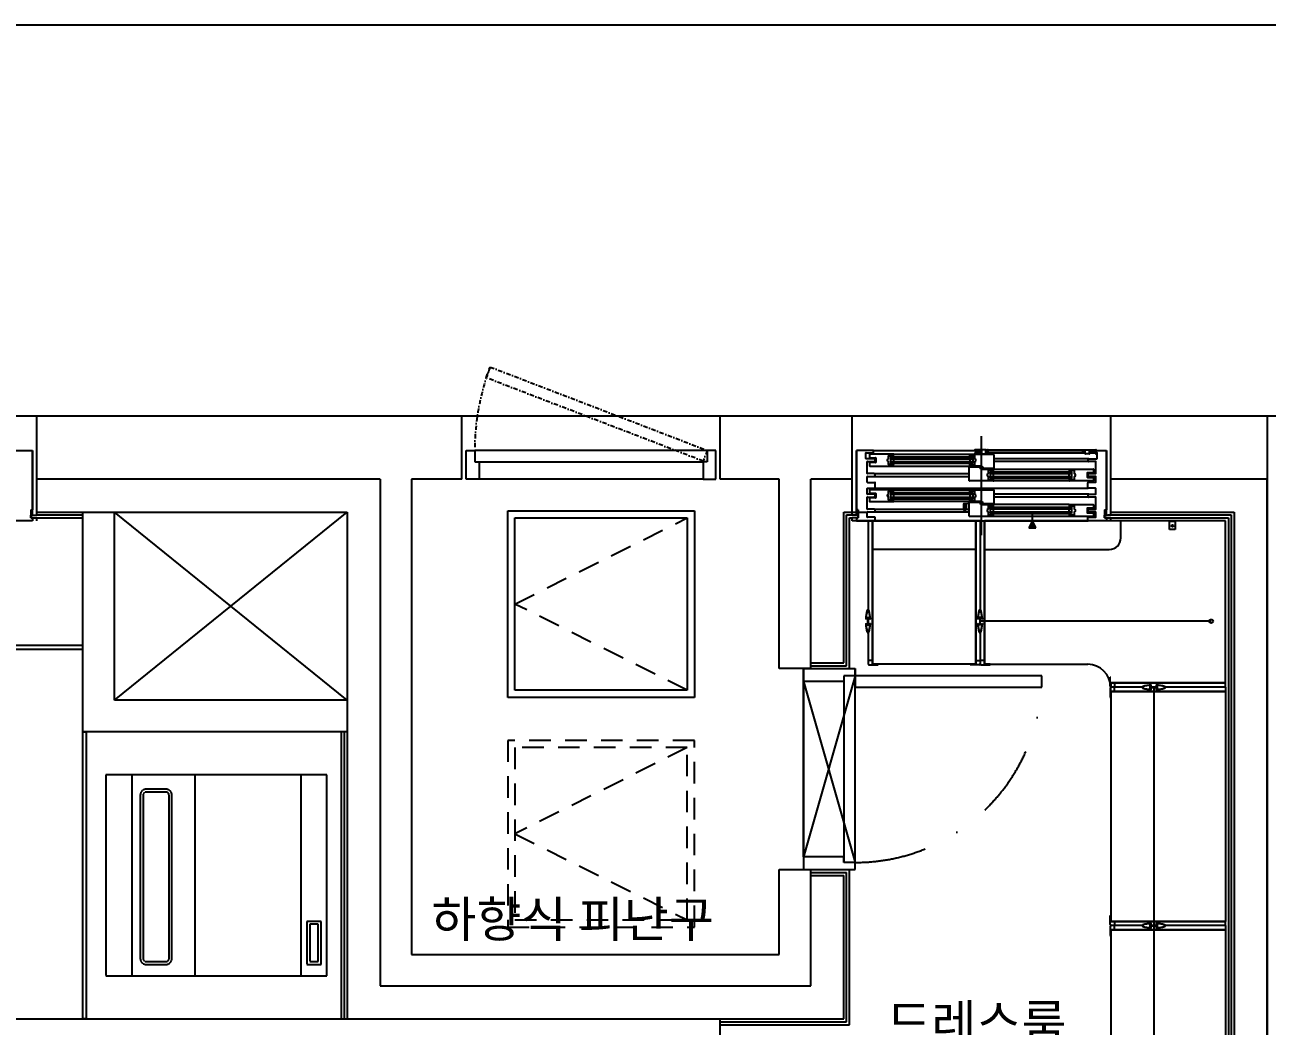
# Model space of a CAD drawing. Header units: millimetres. Extents: x -33000 to 294000, y 0 to 42408.
# Drawn here: x 18587 to 22915, y 19130 to 22616 of the extents above; entities that cross this region are included whole.
import ezdxf
from ezdxf.enums import TextEntityAlignment as Align

# ---------------------------------------------------------------- set-up
doc = ezdxf.new("R2010")
doc.units = ezdxf.units.MM
doc.header["$LTSCALE"] = 50
for name, pattern in [('( Hidden )', [0.375, 0.25, -0.125]), ('DASHDOTX2', [2, 1, -0.5, 0, -0.5]), ('XR-Unit-Plan$0$HID', [2.5, 1.5, -1]), ('XR-Unit-Plan$0$XREF-양산 평산동 공동주택-기준층평면도$0$dash1', [2, 1, -0.5, 0, -0.5])]:
    doc.linetypes.add(name, pattern=pattern)
doc.layers.add('arch', color=8, linetype='Continuous')
doc.layers.add('실명', color=9, linetype='Continuous')
doc.styles.add('FORTELINE', font='malgun.ttf')

msp = doc.modelspace()

# ---------------------------------------------------------------- hatches: boundary and pattern name
at = {"layer": 'arch'}
h = msp.add_hatch(color=256, dxfattribs=at)
h.dxf.hatch_style = 1
h.paths.add_polyline_path([(22084.2, 20864.5), (22109.2, 20864.5), (22096.7, 20889.5)])

# ---------------------------------------------------------------- linework, layer by layer
for p, q in [((13692.1, 22616.3), (25734.6, 22616.3)), ((17729.6, 21254.5), (18629.6, 21254.5)), ((18629.6, 21254.5), (20109.6, 21254.5)), ((18629.6, 21034.5), (18629.6, 21254.5)), ((20109.6, 21034.5), (20109.6, 21254.5)), ((20109.6, 21254.5), (21009.6, 21254.5)), ((21009.6, 21254.5), (21469.6, 21254.5)), ((21009.6, 21034.5), (21009.6, 21254.5)), ((21469.6, 21254.5), (22369.6, 21254.5)), ((21469.6, 21034.5), (21469.6, 21254.5)), ((22369.6, 21254.5), (22914.6, 21254.5)), ((22369.6, 21254.5), (23134.6, 21254.5)), ((22369.6, 21034.5), (22369.6, 21254.5)), ((22914.6, 21254.5), (22914.6, 12849.5)), ((21919.6, 20839.5), (21919.6, 21184.5)), ((18556.6, 21134.5), (18614.6, 21134.5)), ((18614.6, 20909), (18614.6, 21134.5)), ((18614.6, 21134.5), (18614.6, 20927.5)), ((18629.6, 20909), (18629.6, 21134.5)), ((20109.6, 21034.5), (20109.6, 21134.5)), ((20124.6, 21134.5), (20154.6, 21134.5)), ((20124.6, 21034.5), (20124.6, 21134.5)), ((20154.6, 21134.5), (20154.6, 21094.5)), ((20964.6, 21134.5), (20154.6, 21134.5)), ((20994.6, 21134.5), (20964.6, 21134.5)), ((20964.6, 21134.5), (20964.6, 21094.5)), ((20994.6, 21034.5), (20994.6, 21134.5)), ((21009.6, 21034.5), (21009.6, 21134.5)), ((21469.6, 20909), (21469.6, 21134.5)), ((21484.6, 20909), (21484.6, 21134.5)), ((21484.6, 21134.5), (21484.6, 20927.5)), ((21542.6, 21134.5), (21484.6, 21134.5)), ((21516.6, 21106.5), (21516.6, 21125.5)), ((21517.6, 21126.5), (21542.6, 21126.5)), ((21529.6, 21120.5), (21529.6, 21109)), ((21614.1, 21121), (21530.1, 21121)), ((21542.6, 21134.5), (21919.2, 21134.5)), ((21543.6, 21127.5), (21543.6, 21133.5)), ((21612.6, 21113.5), (21612.6, 21120)), ((21612.6, 21120), (21614.1, 21120)), ((21614.1, 21121), (21877.6, 21121)), ((21877.6, 21121), (21961.6, 21121)), ((21879.1, 21120), (21877.6, 21120)), ((21879.1, 21113.5), (21879.1, 21120)), ((21896.2, 21125), (21896.2, 21123)), ((21935.2, 21136.5), (21896.7, 21136.5)), ((21896.7, 21135.5), (21918.7, 21135.5)), ((21918.7, 21125.5), (21896.7, 21125.5)), ((21896.7, 21122.5), (21898.7, 21122.5)), ((21897.2, 21124.5), (21918.7, 21124.5)), ((21897.2, 21123.3), (21897.2, 21124.5)), ((21898.7, 21123.3), (21897.2, 21123.3)), ((21898.7, 21122.5), (21898.7, 21123.3)), ((21919.2, 21135), (21919.2, 21126)), ((21919.2, 21124), (21919.2, 21123)), ((21919.7, 21122.5), (21933.2, 21122.5)), ((21934.2, 21131), (21934.2, 21135.5)), ((21934.2, 21135.5), (21935.2, 21135.5)), ((21934.2, 21123.5), (21934.2, 21129)), ((21934.2, 21126.5), (21941.7, 21126.5)), ((21941.2, 21130.5), (21934.7, 21130.5)), ((21934.7, 21129.5), (21941.2, 21129.5)), ((21938.1, 21136.5), (22276.6, 21136.5)), ((21941.7, 21136.5), (21941.2, 21136.5)), ((21941.2, 21135.5), (21941.7, 21135.5)), ((21941.7, 21135.5), (21941.7, 21131)), ((21941.7, 21129), (21941.7, 21125)), ((21942.7, 21125), (21942.7, 21135.5)), ((21942.7, 21134.5), (22272.1, 21134.5)), ((21942.7, 21126.5), (22272.1, 21126.5)), ((21962.1, 21120.5), (21962.1, 21072)), ((22272.1, 21125), (22272.1, 21135.5)), ((22273.1, 21136.5), (22273.6, 21136.5)), ((22273.6, 21135.5), (22273.1, 21135.5)), ((22273.1, 21135.5), (22273.1, 21131)), ((22273.1, 21129), (22273.1, 21125)), ((22273.1, 21126.5), (22280.6, 21126.5)), ((22273.6, 21130.5), (22280.1, 21130.5)), ((22280.1, 21129.5), (22273.6, 21129.5)), ((22279.6, 21136.5), (22318.1, 21136.5)), ((22280.6, 21135.5), (22279.6, 21135.5)), ((22280.6, 21131), (22280.6, 21135.5)), ((22280.6, 21123.5), (22280.6, 21129)), ((22295.1, 21122.5), (22281.6, 21122.5)), ((22295.6, 21135), (22295.6, 21126)), ((22295.6, 21127.5), (22295.6, 21133.5)), ((22295.6, 21124), (22295.6, 21123)), ((22318.1, 21135.5), (22296.1, 21135.5)), ((22296.1, 21125.5), (22318.1, 21125.5)), ((22317.6, 21124.5), (22296.1, 21124.5)), ((22296.6, 21134.5), (22354.6, 21134.5)), ((22321.6, 21126.5), (22296.6, 21126.5)), ((22316.1, 21122.5), (22316.1, 21123.3)), ((22316.1, 21123.3), (22317.6, 21123.3)), ((22318.1, 21122.5), (22316.1, 21122.5)), ((22317.6, 21123.3), (22317.6, 21124.5)), ((22318.6, 21125), (22318.6, 21123)), ((22322.6, 21106.5), (22322.6, 21125.5)), ((22354.6, 20909), (22354.6, 21134.5)), ((22354.6, 21134.5), (22354.6, 20927.5)), ((22369.6, 20909), (22369.6, 21134.5)), ((20154.6, 21094.5), (20169.6, 21094.5)), ((20169.6, 21094.5), (20169.6, 21034.5)), ((20169.6, 21094.5), (20949.6, 21094.5)), ((20964.6, 21094.5), (20949.6, 21094.5)), ((20949.6, 21094.5), (20949.6, 21034.5)), ((21546.1, 21105.5), (21517.6, 21105.5)), ((21521.6, 21054.5), (21521.6, 21094.5)), ((21522.6, 21095.5), (21546.1, 21095.5)), ((21529.6, 21092), (21529.6, 21080.5)), ((21530.1, 21108.5), (21550.9, 21108.5)), ((21550.9, 21092.5), (21530.1, 21092.5)), ((21530.1, 21080), (21614.1, 21080)), ((21546.6, 21104.4), (21546.6, 21105)), ((21546.6, 21096), (21546.6, 21096.7)), ((21551.9, 21107.5), (21551.9, 21093.5)), ((21592.1, 21098.3), (21592.1, 21102.7)), ((21592.3, 21103.2), (21595.3, 21104.9)), ((21595.3, 21096.2), (21592.3, 21097.9)), ((21595.6, 21105.3), (21595.6, 21115.5)), ((21595.6, 21085.5), (21595.6, 21095.7)), ((21596.1, 21116), (21611.1, 21116)), ((21611.1, 21085), (21596.1, 21085)), ((21602.6, 21111.5), (21889.1, 21111.5)), ((21602.6, 21111.5), (21602.6, 21089.5)), ((21602.6, 21105.5), (21889.1, 21105.5)), ((21602.6, 21095.5), (21889.1, 21095.5)), ((21602.6, 21089.5), (21889.1, 21089.5)), ((21610.6, 21114.5), (21607.6, 21114.5)), ((21607.6, 21114.5), (21607.6, 21113)), ((21607.6, 21113), (21612.1, 21113)), ((21612.1, 21088), (21607.6, 21088)), ((21607.6, 21088), (21607.6, 21086.5)), ((21607.6, 21086.5), (21610.6, 21086.5)), ((21611.1, 21116), (21611.1, 21115)), ((21611.1, 21086), (21611.1, 21085)), ((21612.6, 21114.1), (21615.1, 21111.5)), ((21612.6, 21105.5), (21612.6, 21095.5)), ((21612.6, 21087), (21615.1, 21089.5)), ((21612.6, 21081), (21612.6, 21087.5)), ((21614.1, 21081), (21612.6, 21081)), ((21614.1, 21080), (21877.6, 21080)), ((21879.1, 21114.1), (21876.5, 21111.5)), ((21879.1, 21087), (21876.5, 21089.5)), ((21877.1, 21028.5), (21877.1, 21077)), ((21877.6, 21081), (21879.1, 21081)), ((21921.1, 21080), (21877.6, 21080)), ((21877.6, 21077.5), (21913.6, 21077.5)), ((21879.1, 21105.5), (21879.1, 21095.5)), ((21879.1, 21085.5), (21879.1, 21087.5)), ((21879.6, 21085), (21879.1, 21085.5)), ((21879.1, 21084.5), (21879.6, 21085)), ((21879.1, 21081), (21879.1, 21084.5)), ((21884.1, 21113), (21879.6, 21113)), ((21879.6, 21088), (21884.1, 21088)), ((21895.6, 21116), (21880.6, 21116)), ((21880.6, 21116), (21880.6, 21115)), ((21880.6, 21086), (21880.6, 21085)), ((21880.6, 21085), (21895.6, 21085)), ((21881.1, 21114.5), (21884.1, 21114.5)), ((21884.1, 21086.5), (21881.1, 21086.5)), ((21884.1, 21114.5), (21884.1, 21113)), ((21884.1, 21088), (21884.1, 21086.5)), ((21889.1, 21111.5), (21889.1, 21089.5)), ((21896.1, 21104.8), (21896.1, 21115.5)), ((21896.1, 21085.5), (21896.1, 21095.2)), ((21899.3, 21102.7), (21896.3, 21104.4)), ((21896.3, 21095.7), (21899.3, 21097.4)), ((21899.6, 21097.8), (21899.6, 21102.2)), ((21913.6, 21077.5), (21922.1, 21076.6)), ((21922.1, 21075.5), (21913.6, 21074.5)), ((21913.6, 21074.5), (21913.6, 21073.1)), ((21917, 21073.6), (21925.6, 21074.5)), ((21925.6, 21076), (21921.1, 21080)), ((21922.6, 21076.1), (21922.6, 21076)), ((21925.6, 21074.5), (21925.6, 21076)), ((22293.1, 21105.5), (21962.1, 21105.5)), ((22293.1, 21095.5), (21962.1, 21095.5)), ((22292.6, 21104.4), (22292.6, 21105)), ((22292.6, 21096), (22292.6, 21096.7)), ((22293.1, 21105.5), (22321.6, 21105.5)), ((22316.6, 21095.5), (22293.1, 21095.5)), ((22317.6, 21054.5), (22317.6, 21094.5)), ((19824.6, 21034.5), (18629.6, 21034.5)), ((19824.6, 21034.5), (19824.6, 19269.5)), ((19934.6, 21034.5), (19934.6, 19379.5)), ((20109.6, 21034.5), (19934.6, 21034.5)), ((20169.6, 21034.5), (20124.6, 21034.5)), ((20949.6, 21034.5), (20169.6, 21034.5)), ((20949.6, 21034.5), (20994.6, 21034.5)), ((21214.6, 21034.5), (21009.6, 21034.5)), ((21214.6, 20374.5), (21214.6, 21034.5)), ((21324.6, 20374.5), (21324.6, 21034.5)), ((21469.6, 21034.5), (21324.6, 21034.5)), ((21521.6, 21024), (21521.6, 21042.5)), ((21546.1, 21053.5), (21522.6, 21053.5)), ((21522.6, 21043.5), (21546.1, 21043.5)), ((21546.1, 21053.5), (21877.1, 21053.5)), ((21546.1, 21043.5), (21877.1, 21043.5)), ((21546.6, 21052.4), (21546.6, 21053)), ((21546.6, 21044), (21546.6, 21044.7)), ((21913.6, 21073.1), (21918, 21069)), ((21916.6, 21073), (21916.6, 21073.1)), ((21925.6, 21071.5), (21917, 21072.5)), ((21918, 21069), (21961.6, 21069)), ((21961.6, 21071.5), (21925.6, 21071.5)), ((21939.6, 21051.2), (21939.6, 21046.8)), ((21942.8, 21053.4), (21939.8, 21051.7)), ((21939.8, 21046.4), (21942.8, 21044.7)), ((21943.1, 21063.5), (21943.1, 21053.8)), ((21943.1, 21044.2), (21943.1, 21033.5)), ((21958.6, 21064), (21943.6, 21064)), ((21943.6, 21033), (21958.6, 21033)), ((21950.1, 21060), (21950.1, 21038)), ((21950.1, 21060), (22233.3, 21060)), ((21950.1, 21054), (22233.3, 21054)), ((21950.1, 21044), (22233.3, 21044)), ((21950.1, 21038), (22233.3, 21038)), ((21955.1, 21061), (21955.1, 21062.5)), ((21955.1, 21062.5), (21958.1, 21062.5)), ((21959.6, 21061), (21955.1, 21061)), ((21955.1, 21034.5), (21955.1, 21036)), ((21955.1, 21036), (21959.6, 21036)), ((21958.1, 21034.5), (21955.1, 21034.5)), ((21958.6, 21063), (21958.6, 21064)), ((21958.6, 21033), (21958.6, 21034)), ((21961.6, 21068), (21960.1, 21068)), ((21960.1, 21068), (21960.1, 21061.5)), ((21960.1, 21062.6), (21962.6, 21060)), ((21960.1, 21054), (21960.1, 21044)), ((21960.1, 21035.5), (21962.6, 21038)), ((21960.1, 21035.5), (21960.1, 21029)), ((21961.6, 21069), (22225.1, 21069)), ((22223.3, 21054), (22223.3, 21044)), ((22226.6, 21062.6), (22224, 21060)), ((22226.6, 21035.5), (22224, 21038)), ((22225.1, 21069), (22309.1, 21069)), ((22226.6, 21068), (22225.1, 21068)), ((22226.6, 21061.5), (22226.6, 21068)), ((22226.6, 21029), (22226.6, 21035.5)), ((22231.6, 21061), (22227.1, 21061)), ((22227.1, 21036), (22231.6, 21036)), ((22243.1, 21064), (22228.1, 21064)), ((22228.1, 21064), (22228.1, 21063)), ((22228.1, 21034), (22228.1, 21033)), ((22228.1, 21033), (22243.1, 21033)), ((22228.6, 21062.5), (22231.6, 21062.5)), ((22231.6, 21034.5), (22228.6, 21034.5)), ((22231.6, 21062.5), (22231.6, 21061)), ((22231.6, 21036), (22231.6, 21034.5)), ((22233.3, 21060), (22233.3, 21038)), ((22243.6, 21053.3), (22243.6, 21063.5)), ((22243.6, 21033.5), (22243.6, 21043.7)), ((22246.8, 21051.2), (22243.8, 21052.9)), ((22243.8, 21044.2), (22246.8, 21045.9)), ((22247.1, 21046.3), (22247.1, 21050.7)), ((22287.3, 21055.5), (22287.3, 21041.5)), ((22309.1, 21056.5), (22288.3, 21056.5)), ((22288.3, 21040.5), (22309.1, 21040.5)), ((22292.6, 21052.4), (22292.6, 21053)), ((22292.6, 21044), (22292.6, 21044.7)), ((22293.1, 21053.5), (22316.6, 21053.5)), ((22316.6, 21043.5), (22293.1, 21043.5)), ((22309.6, 21068.5), (22309.6, 21057)), ((22309.6, 21040), (22309.6, 21028.5)), ((22317.6, 21024), (22317.6, 21042.5)), ((22914.6, 21034.5), (22369.6, 21034.5)), ((22914.6, 12849.5), (22914.6, 21034.5)), ((21521.6, 20983), (21521.6, 21001.5)), ((21522.6, 21023), (21548.6, 21023)), ((21522.6, 21002.5), (21548.6, 21002.5)), ((21529.6, 20997), (21529.6, 20985.5)), ((21614.1, 20997.5), (21530.1, 20997.5)), ((21548.6, 21002.5), (22290.6, 21002.5)), ((21549.6, 21003.5), (21549.6, 21022)), ((21595.6, 20981.8), (21595.6, 20992)), ((21596.1, 20992.5), (21611.1, 20992.5)), ((21602.6, 20988), (21602.6, 20966)), ((21602.6, 20988), (21889.1, 20988)), ((21610.6, 20991), (21607.6, 20991)), ((21607.6, 20991), (21607.6, 20989.5)), ((21607.6, 20989.5), (21612.1, 20989.5)), ((21611.1, 20992.5), (21611.1, 20991.5)), ((21612.6, 20990), (21612.6, 20996.5)), ((21612.6, 20996.5), (21614.1, 20996.5)), ((21612.6, 20990.6), (21615.1, 20988)), ((21614.1, 20997.5), (21877.6, 20997.5)), ((21879.1, 20990.6), (21876.5, 20988)), ((21961.6, 21028), (21877.6, 21028)), ((21877.6, 20997.5), (21961.6, 20997.5)), ((21879.1, 20996.5), (21877.6, 20996.5)), ((21879.1, 20990), (21879.1, 20996.5)), ((21884.1, 20989.5), (21879.6, 20989.5)), ((21895.6, 20992.5), (21880.6, 20992.5)), ((21880.6, 20992.5), (21880.6, 20991.5)), ((21881.1, 20991), (21884.1, 20991)), ((21884.1, 20991), (21884.1, 20989.5)), ((21889.1, 20988), (21889.1, 20966)), ((21896.1, 20981.3), (21896.1, 20992)), ((21960.1, 21029), (21961.6, 21029)), ((22225.1, 21028), (21961.6, 21028)), ((21962.1, 20997), (21962.1, 20948.5)), ((22225.1, 21029), (22226.6, 21029)), ((22309.1, 21028), (22225.1, 21028)), ((22289.6, 21003.5), (22289.6, 21022)), ((22316.6, 21023), (22290.6, 21023)), ((22316.6, 21002.5), (22290.6, 21002.5)), ((22317.6, 20983), (22317.6, 21001.5)), ((21521.6, 20931), (21521.6, 20971)), ((21546.1, 20982), (21522.6, 20982)), ((21522.6, 20972), (21546.1, 20972)), ((21529.6, 20968.5), (21529.6, 20957)), ((21530.1, 20985), (21550.9, 20985)), ((21550.9, 20969), (21530.1, 20969)), ((21530.1, 20956.5), (21614.1, 20956.5)), ((21546.6, 20980.9), (21546.6, 20981.5)), ((21546.6, 20972.5), (21546.6, 20973.2)), ((21551.9, 20984), (21551.9, 20970)), ((21592.1, 20974.8), (21592.1, 20979.2)), ((21592.3, 20979.7), (21595.3, 20981.4)), ((21595.3, 20972.7), (21592.3, 20974.4)), ((21595.6, 20962), (21595.6, 20972.2)), ((21611.1, 20961.5), (21596.1, 20961.5)), ((21602.6, 20982), (21889.1, 20982)), ((21602.6, 20972), (21889.1, 20972)), ((21602.6, 20966), (21889.1, 20966)), ((21612.1, 20964.5), (21607.6, 20964.5)), ((21607.6, 20964.5), (21607.6, 20963)), ((21607.6, 20963), (21610.6, 20963)), ((21611.1, 20962.5), (21611.1, 20961.5)), ((21612.6, 20982), (21612.6, 20972)), ((21612.6, 20963.5), (21615.1, 20966)), ((21612.6, 20957.5), (21612.6, 20964)), ((21614.1, 20957.5), (21612.6, 20957.5)), ((21877.6, 20956.5), (21614.1, 20956.5)), ((21857.6, 20927.1), (21857.6, 20948.3)), ((21860.7, 20945.7), (21857.8, 20927.3)), ((21858.6, 20949.3), (21866.2, 20949.6)), ((21864.9, 20947.2), (21862.6, 20947.2)), ((21864.9, 20947.2), (21864.9, 20949.5)), ((21864.9, 20927.1), (21864.9, 20947.2)), ((21866.2, 20949.6), (21874.5, 20950.9)), ((21866.2, 20930), (21866.2, 20949.6)), ((21877.1, 20953), (21874.5, 20953)), ((21874.5, 20953), (21874.5, 20930.4)), ((21879.1, 20963.5), (21876.5, 20966)), ((21877.1, 20905), (21877.1, 20953.5)), ((21877.6, 20957.5), (21879.1, 20957.5)), ((21921.1, 20956.5), (21877.6, 20956.5)), ((21877.6, 20954), (21913.6, 20954)), ((21879.1, 20982), (21879.1, 20972)), ((21879.1, 20957.5), (21879.1, 20964)), ((21879.6, 20964.5), (21884.1, 20964.5)), ((21880.6, 20962.5), (21880.6, 20961.5)), ((21880.6, 20961.5), (21895.6, 20961.5)), ((21884.1, 20963), (21881.1, 20963)), ((21884.1, 20964.5), (21884.1, 20963)), ((21896.1, 20962), (21896.1, 20971.7)), ((21899.3, 20979.2), (21896.3, 20980.9)), ((21896.3, 20972.2), (21899.3, 20973.9)), ((21899.6, 20974.3), (21899.6, 20978.7)), ((21913.6, 20954), (21922.1, 20953.1)), ((21922.1, 20952), (21913.6, 20951)), ((21913.6, 20951), (21913.6, 20949.6)), ((21913.6, 20949.6), (21918, 20945.5)), ((21916.6, 20949.5), (21916.6, 20949.6)), ((21917, 20950.1), (21925.6, 20951)), ((21925.6, 20948), (21917, 20949)), ((21918, 20945.5), (21961.6, 20945.5)), ((21925.6, 20952.5), (21921.1, 20956.5)), ((21922.6, 20952.6), (21922.6, 20952.5)), ((21925.6, 20951), (21925.6, 20952.5)), ((21961.6, 20948), (21925.6, 20948)), ((21961.6, 20944.5), (21960.1, 20944.5)), ((21960.1, 20944.5), (21960.1, 20938)), ((22225.1, 20945.5), (21961.6, 20945.5)), ((22293.1, 20982), (21962.1, 20982)), ((22293.1, 20972), (21962.1, 20972)), ((22225.1, 20945.5), (22309.1, 20945.5)), ((22226.6, 20944.5), (22225.1, 20944.5)), ((22226.6, 20938), (22226.6, 20944.5)), ((22292.6, 20980.9), (22292.6, 20981.5)), ((22292.6, 20972.5), (22292.6, 20973.2)), ((22293.1, 20982), (22316.6, 20982)), ((22316.6, 20972), (22293.1, 20972)), ((22309.6, 20945), (22309.6, 20933.5)), ((22317.6, 20931), (22317.6, 20971)), ((18608.6, 20927.5), (18614.6, 20927.5)), ((18608.6, 20927.5), (18608.6, 20899.5)), ((18608.6, 20909), (18629.6, 20909)), ((18608.6, 20899.5), (18608.6, 20909)), ((18629.6, 20919.5), (19709.6, 20919.5)), ((18629.6, 20909.5), (18789.6, 20909.5)), ((18899.6, 20264.5), (19709.6, 20919.5)), ((19709.6, 20264.5), (18899.6, 20919.5)), ((19709.6, 20919.5), (19709.6, 19154.5)), ((20269.6, 20274.5), (20269.6, 20924.5)), ((20269.6, 20924.5), (20919.6, 20924.5)), ((20919.6, 20924.5), (20919.6, 20274.5)), ((21439.6, 20919.5), (21519.6, 20919.5)), ((21439.6, 20394.5), (21439.6, 20919.5)), ((21449.6, 20909.5), (21469.6, 20909.5)), ((21449.6, 20384.5), (21449.6, 20909.5)), ((21490.6, 20909), (21469.6, 20909)), ((21490.6, 20927.5), (21484.6, 20927.5)), ((21490.6, 20927.5), (21490.6, 20899.5)), ((21490.6, 20899.5), (21490.6, 20909)), ((21521.6, 20902.5), (21521.6, 20919)), ((21546.1, 20930), (21522.6, 20930)), ((21522.6, 20920), (21546.1, 20920)), ((21548.6, 20901.5), (21522.6, 20901.5)), ((21546.1, 20930), (21857.6, 20930)), ((21546.1, 20920), (21877.1, 20920)), ((21546.6, 20928.9), (21546.6, 20929.5)), ((21546.6, 20920.5), (21546.6, 20921.2)), ((21549.6, 20890.5), (21549.6, 20900.5)), ((21858.6, 20926.1), (21863.9, 20926.1)), ((21866.2, 20930), (21864.9, 20930)), ((21877.1, 20926.1), (21866.2, 20930)), ((21874.5, 20930.4), (21877.1, 20930.4)), ((21961.6, 20904.5), (21877.6, 20904.5)), ((21939.6, 20927.7), (21939.6, 20923.3)), ((21942.8, 20929.9), (21939.8, 20928.2)), ((21939.8, 20922.9), (21942.8, 20921.2)), ((21943.1, 20940), (21943.1, 20930.3)), ((21943.1, 20920.7), (21943.1, 20910)), ((21958.6, 20940.5), (21943.6, 20940.5)), ((21943.6, 20909.5), (21958.6, 20909.5)), ((21950.1, 20936.5), (21950.1, 20914.5)), ((21950.1, 20936.5), (22233.3, 20936.5)), ((21950.1, 20930.5), (22233.3, 20930.5)), ((21950.1, 20920.5), (22233.3, 20920.5)), ((21950.1, 20914.5), (22233.3, 20914.5)), ((21955.1, 20937.5), (21955.1, 20939)), ((21955.1, 20939), (21958.1, 20939)), ((21959.6, 20937.5), (21955.1, 20937.5)), ((21955.1, 20911), (21955.1, 20912.5)), ((21955.1, 20912.5), (21959.6, 20912.5)), ((21958.1, 20911), (21955.1, 20911)), ((21958.6, 20939.5), (21958.6, 20940.5)), ((21958.6, 20909.5), (21958.6, 20910.5)), ((21960.1, 20939.1), (21962.6, 20936.5)), ((21960.1, 20930.5), (21960.1, 20920.5)), ((21960.1, 20912), (21962.6, 20914.5)), ((21960.1, 20912), (21960.1, 20905.5)), ((21960.1, 20905.5), (21961.6, 20905.5)), ((22225.1, 20904.5), (21961.6, 20904.5)), ((22096.7, 20889.5), (22096.7, 20914.5)), ((22223.3, 20930.5), (22223.3, 20920.5)), ((22226.6, 20939.1), (22224, 20936.5)), ((22226.6, 20912), (22224, 20914.5)), ((22225.1, 20905.5), (22226.6, 20905.5)), ((22309.1, 20904.5), (22225.1, 20904.5)), ((22226.6, 20905.5), (22226.6, 20912)), ((22231.6, 20937.5), (22227.1, 20937.5)), ((22227.1, 20912.5), (22231.6, 20912.5)), ((22243.1, 20940.5), (22228.1, 20940.5)), ((22228.1, 20940.5), (22228.1, 20939.5)), ((22228.1, 20910.5), (22228.1, 20909.5)), ((22228.1, 20909.5), (22243.1, 20909.5)), ((22228.6, 20939), (22231.6, 20939)), ((22231.6, 20911), (22228.6, 20911)), ((22231.6, 20939), (22231.6, 20937.5)), ((22231.6, 20912.5), (22231.6, 20911)), ((22233.3, 20936.5), (22233.3, 20914.5)), ((22243.6, 20929.8), (22243.6, 20940)), ((22243.6, 20910), (22243.6, 20920.2)), ((22246.8, 20927.7), (22243.8, 20929.4)), ((22243.8, 20920.7), (22246.8, 20922.4)), ((22247.1, 20922.8), (22247.1, 20927.2)), ((22287.3, 20932), (22287.3, 20918)), ((22309.1, 20933), (22288.3, 20933)), ((22288.3, 20917), (22309.1, 20917)), ((22289.6, 20890.5), (22289.6, 20900.5)), ((22290.6, 20901.5), (22316.6, 20901.5)), ((22292.6, 20928.9), (22292.6, 20929.5)), ((22292.6, 20920.5), (22292.6, 20921.2)), ((22293.1, 20930), (22316.6, 20930)), ((22316.6, 20920), (22293.1, 20920)), ((22309.6, 20916.5), (22309.6, 20905)), ((22309.6, 20905.5), (22309.6, 20905)), ((22317.6, 20902.5), (22317.6, 20919)), ((22348.6, 20927.5), (22354.6, 20927.5)), ((22348.6, 20927.5), (22348.6, 20899.5)), ((22348.6, 20909), (22369.6, 20909)), ((22348.6, 20899.5), (22348.6, 20909)), ((22359.6, 20909.5), (22789.6, 20909.5)), ((22369.6, 20919.5), (22799.6, 20919.5)), ((22789.6, 20909.5), (22789.6, 12974.5)), ((22799.6, 20919.5), (22799.6, 12964.5)), ((18614.6, 20889.5), (18550.6, 20889.5)), ((18608.6, 20899.5), (18629.6, 20899.5)), ((18614.6, 20899.5), (18608.6, 20899.5)), ((18614.6, 20899.5), (18614.6, 20889.5)), ((18629.6, 20889.5), (18629.6, 20899.5)), ((18629.6, 20899.5), (18789.6, 20899.5)), ((20294.6, 20299.5), (20294.6, 20899.5)), ((20294.6, 20899.5), (20894.6, 20899.5)), ((20894.6, 20899.5), (20894.6, 20299.5)), ((21459.6, 20899.5), (21469.6, 20899.5)), ((21459.6, 20374.5), (21459.6, 20899.5)), ((21469.6, 20889.5), (21469.6, 20899.5)), ((21490.6, 20899.5), (21469.6, 20899.5)), ((21539.6, 20889.5), (21469.6, 20889.5)), ((21484.6, 20899.5), (21490.6, 20899.5)), ((21484.6, 20899.5), (21484.6, 20889.5)), ((21484.6, 20889.5), (21548.6, 20889.5)), ((21524.6, 20889.5), (21524.6, 20579.5)), ((21524.6, 20889.5), (21539.6, 20889.5)), ((21539.6, 20394.5), (21539.6, 20889.5)), ((21899.6, 20889.5), (21539.6, 20889.5)), ((21539.6, 20394.5), (21539.6, 20889.5)), ((21539.6, 20889.5), (21539.6, 20389.5)), ((21548.6, 20889.5), (22290.6, 20889.5)), ((21899.6, 20394.5), (21899.6, 20889.5)), ((21899.6, 20889.5), (21899.6, 20389.5)), ((21914.6, 20889.5), (21899.6, 20889.5)), ((21914.6, 20889.5), (21929.6, 20889.5)), ((21914.6, 20889.5), (21914.6, 20579.5)), ((21929.6, 20394.5), (21929.6, 20889.5)), ((21929.6, 20889.5), (21929.6, 20389.5)), ((22769.6, 20889.5), (21929.6, 20889.5)), ((22096.7, 20889.5), (22084.2, 20864.5)), ((22084.2, 20864.5), (22109.2, 20864.5)), ((22109.2, 20864.5), (22096.7, 20889.5)), ((22354.6, 20889.5), (22290.6, 20889.5)), ((22348.6, 20899.5), (22369.6, 20899.5)), ((22354.6, 20899.5), (22348.6, 20899.5)), ((22354.6, 20899.5), (22354.6, 20889.5)), ((22359.6, 20899.5), (22779.6, 20899.5)), ((22369.6, 20889.5), (22369.6, 20899.5)), ((22404.6, 20829.5), (22404.6, 20889.5)), ((22574.7, 20859.5), (22574.7, 20889.5)), ((22594.7, 20889.5), (22574.7, 20889.5)), ((22574.7, 20887.5), (22594.7, 20887.5)), ((22594.7, 20859.5), (22574.7, 20859.5)), ((22594.7, 20889.5), (22594.7, 20859.5)), ((22769.6, 20324.5), (22769.6, 20889.5)), ((22779.6, 20899.5), (22779.6, 12984.5)), ((21899.6, 20789.5), (21539.6, 20789.5)), ((21929.6, 20789.5), (22364.6, 20789.5)), ((21517.9, 20548), (21517.1, 20548)), ((21517.1, 20531), (21517.9, 20531)), ((21517.8, 20552.5), (21531.4, 20552.5)), ((21517.8, 20526.5), (21531.4, 20526.5)), ((21523.8, 20551.5), (21518.4, 20551.5)), ((21518.4, 20551.5), (21518.4, 20548.5)), ((21518.4, 20530.5), (21518.4, 20527.5)), ((21518.4, 20527.5), (21523.8, 20527.5)), ((21523.8, 20527.5), (21523.8, 20551.5)), ((21530.8, 20551.5), (21525.3, 20551.5)), ((21525.3, 20551.5), (21525.3, 20527.5)), ((21525.3, 20527.5), (21530.8, 20527.5)), ((21530.8, 20548.5), (21530.8, 20551.5)), ((21530.8, 20527.5), (21530.8, 20530.5)), ((21532.1, 20548), (21531.3, 20548)), ((21531.3, 20531), (21532.1, 20531)), ((21907.1, 20548), (21907.9, 20548)), ((21907.9, 20531), (21907.1, 20531)), ((21921.4, 20552.5), (21907.8, 20552.5)), ((21921.4, 20526.5), (21907.8, 20526.5)), ((21908.4, 20548.5), (21908.4, 20551.5)), ((21908.4, 20551.5), (21913.8, 20551.5)), ((21908.4, 20527.5), (21908.4, 20530.5)), ((21913.8, 20527.5), (21908.4, 20527.5)), ((21913.8, 20551.5), (21913.8, 20527.5)), ((22719.6, 20539.5), (21913.8, 20539.5)), ((21915.3, 20527.5), (21915.3, 20551.5)), ((21915.3, 20551.5), (21920.8, 20551.5)), ((21920.8, 20527.5), (21915.3, 20527.5)), ((21920.8, 20551.5), (21920.8, 20548.5)), ((21920.8, 20530.5), (21920.8, 20527.5)), ((21921.3, 20548), (21922.1, 20548)), ((21922.1, 20531), (21921.3, 20531)), ((21524.6, 20499.5), (21524.6, 20391.5)), ((21914.6, 20499.5), (21914.6, 20391.5)), ((18789.6, 20454.5), (18189.6, 20454.5)), ((18201.6, 20442.5), (18789.6, 20442.5)), ((18789.6, 20442.5), (18789.6, 20454.5)), ((21324.6, 20394.5), (21439.6, 20394.5)), ((21324.6, 20384.5), (21449.6, 20384.5)), ((21524.6, 20402.5), (21524.6, 20391.5)), ((21539.6, 20402.5), (21524.6, 20402.5)), ((21528.6, 20387.5), (21559.3, 20387.5)), ((21539.6, 20389.5), (21539.6, 20402.5)), ((21899.6, 20389.5), (21539.6, 20389.5)), ((21559.6, 20389.5), (21539.6, 20389.5)), ((21559.3, 20387.5), (21559.6, 20389.5)), ((21879.8, 20387.5), (21879.6, 20389.5)), ((21879.6, 20389.5), (21899.6, 20389.5)), ((21910.6, 20387.5), (21879.8, 20387.5)), ((21899.6, 20389.5), (21899.6, 20402.5)), ((21899.6, 20402.5), (21914.6, 20402.5)), ((21929.6, 20402.5), (21914.6, 20402.5)), ((21914.6, 20402.5), (21914.6, 20391.5)), ((21918.6, 20387.5), (21949.3, 20387.5)), ((21929.6, 20389.5), (21929.6, 20402.5)), ((21929.6, 20389.5), (22289.6, 20389.5)), ((21949.6, 20389.5), (21929.6, 20389.5)), ((21949.3, 20387.5), (21949.6, 20389.5)), ((21324.6, 20374.5), (21214.6, 20374.5)), ((21479.6, 20349.5), (21299.6, 19719.5)), ((21324.6, 20374.5), (21459.6, 20374.5)), ((22367.6, 20344.3), (22369.6, 20344.5)), ((22367.6, 20313.5), (22367.6, 20344.3)), ((20894.6, 20299.5), (20294.6, 20299.5)), ((21299.6, 19719.5), (21299.6, 20329.5)), ((21299.6, 20329.5), (21479.6, 19699.5)), ((22367.6, 20305.5), (22367.6, 20274.8)), ((22769.6, 20324.5), (22369.6, 20324.5)), ((22369.6, 20284.5), (22369.6, 20324.5)), ((22369.6, 20324.5), (22382.6, 20324.5)), ((22369.6, 20324.5), (22369.6, 20309.5)), ((22769.6, 20294.5), (22369.6, 20294.5)), ((22369.6, 20274.5), (22369.6, 20294.5)), ((22369.6, 20294.5), (22382.6, 20294.5)), ((22369.6, 20294.5), (22369.6, 19494.5)), ((22479.6, 20309.5), (22371.6, 20309.5)), ((22382.6, 20309.5), (22371.6, 20309.5)), ((22374.6, 20324.5), (22769.6, 20324.5)), ((22374.6, 20294.5), (22769.6, 20294.5)), ((22382.6, 20324.5), (22382.6, 20309.5)), ((22382.6, 20294.5), (22382.6, 20309.5)), ((22506.6, 20302.7), (22506.6, 20316.3)), ((22507.6, 20310.3), (22507.6, 20315.7)), ((22507.6, 20315.7), (22510.6, 20315.7)), ((22531.6, 20310.3), (22507.6, 20310.3)), ((22507.6, 20303.3), (22507.6, 20308.8)), ((22507.6, 20308.8), (22531.6, 20308.8)), ((22510.6, 20303.3), (22507.6, 20303.3)), ((22511.1, 20316.2), (22511.1, 20317)), ((22511.1, 20302), (22511.1, 20302.8)), ((22519.6, 20310.3), (22519.6, 17968.8)), ((22528.1, 20317), (22528.1, 20316.2)), ((22528.1, 20302.8), (22528.1, 20302)), ((22528.6, 20315.7), (22531.6, 20315.7)), ((22531.6, 20303.3), (22528.6, 20303.3)), ((22531.6, 20315.7), (22531.6, 20310.3)), ((22531.6, 20308.8), (22531.6, 20303.3)), ((22532.6, 20302.7), (22532.6, 20316.3)), ((22769.6, 20309.5), (22559.6, 20309.5)), ((22769.6, 20309.5), (22769.6, 20324.5)), ((22769.6, 20309.5), (22769.6, 20294.5)), ((22769.6, 20294.5), (22769.6, 19494.5)), ((20919.6, 20274.5), (20269.6, 20274.5)), ((22367.6, 20274.8), (22369.6, 20274.5)), ((18789.6, 19154.5), (18789.6, 20154.5)), ((18789.6, 20154.5), (18801.6, 20154.5)), ((18801.6, 20154.5), (18801.6, 19154.5)), ((19689.6, 20154.5), (19689.6, 19154.5)), ((19699.6, 20154.5), (19699.6, 19154.5)), ((21214.6, 19379.5), (21214.6, 19674.5)), ((21214.6, 19674.5), (21324.6, 19674.5)), ((21324.6, 19674.5), (21459.6, 19674.5)), ((21324.6, 19269.5), (21324.6, 19674.5)), ((21324.6, 19664.5), (21449.6, 19664.5)), ((21324.6, 19654.5), (21439.6, 19654.5)), ((21439.6, 19154.5), (21439.6, 19654.5)), ((21449.6, 19144.5), (21449.6, 19664.5)), ((21459.6, 19134.5), (21459.6, 19674.5)), ((22367.6, 19514.3), (22369.6, 19514.5)), ((22367.6, 19483.5), (22367.6, 19514.3)), ((22367.6, 19475.5), (22367.6, 19444.8)), ((22369.6, 19514.5), (22369.6, 19494.5)), ((22769.6, 19494.5), (22369.6, 19494.5)), ((22369.6, 19494.5), (22382.6, 19494.5)), ((22479.6, 19479.5), (22371.6, 19479.5)), ((22382.6, 19479.5), (22371.6, 19479.5)), ((22374.6, 19494.5), (22769.6, 19494.5)), ((22382.6, 19494.5), (22382.6, 19479.5)), ((22382.6, 19464.5), (22382.6, 19479.5)), ((22506.6, 19472.7), (22506.6, 19486.3)), ((22507.6, 19480.3), (22507.6, 19485.7)), ((22507.6, 19485.7), (22510.6, 19485.7)), ((22531.6, 19480.3), (22507.6, 19480.3)), ((22507.6, 19473.3), (22507.6, 19478.8)), ((22507.6, 19478.8), (22531.6, 19478.8)), ((22510.6, 19473.3), (22507.6, 19473.3)), ((22511.1, 19486.2), (22511.1, 19487)), ((22511.1, 19472), (22511.1, 19472.8)), ((22528.1, 19487), (22528.1, 19486.2)), ((22528.1, 19472.8), (22528.1, 19472)), ((22528.6, 19485.7), (22531.6, 19485.7)), ((22531.6, 19473.3), (22528.6, 19473.3)), ((22531.6, 19485.7), (22531.6, 19480.3)), ((22531.6, 19478.8), (22531.6, 19473.3)), ((22532.6, 19472.7), (22532.6, 19486.3)), ((22769.6, 19479.5), (22559.6, 19479.5)), ((22769.6, 19479.5), (22769.6, 19494.5)), ((22769.6, 19479.5), (22769.6, 19464.5)), ((22367.6, 19444.8), (22369.6, 19444.5)), ((22769.6, 19464.5), (22369.6, 19464.5)), ((22369.6, 19444.5), (22369.6, 19464.5)), ((22369.6, 19464.5), (22382.6, 19464.5)), ((22369.6, 19464.5), (22369.6, 18664.5)), ((22374.6, 19464.5), (22769.6, 19464.5)), ((22769.6, 19464.5), (22769.6, 18664.5)), ((19934.6, 19379.5), (21214.6, 19379.5)), ((19824.6, 19269.5), (21324.6, 19269.5)), ((18801.6, 19154.5), (18789.6, 19154.5)), ((21009.6, 19154.5), (21439.6, 19154.5)), ((21009.6, 19144.5), (21449.6, 19144.5)), ((21009.6, 19134.5), (21459.6, 19134.5))]:
    msp.add_line(p, q, dxfattribs=at)
at = {"layer": 'arch', "linetype": 'XR-Unit-Plan$0$XREF-양산 평산동 공동주택-기준층평면도$0$dash1', "ltscale": 0.3}
for p, q in [((20194, 21387.5), (20208.4, 21424.8)), ((20208.4, 21424.8), (20964.6, 21134.5)), ((20950.2, 21097.2), (20194, 21387.5)), ((20964.6, 21134.5), (20950.2, 21097.2))]:
    msp.add_line(p, q, dxfattribs=at)
at = {"layer": 'arch', "ltscale": 2}
for p, q in [((18789.6, 20154.5), (18789.6, 20919.5)), ((18899.6, 20264.5), (18899.6, 20919.5)), ((19709.6, 20264.5), (18899.6, 20264.5)), ((19709.6, 20154.5), (18789.6, 20154.5)), ((18489.6, 19154.5), (21009.6, 19154.5)), ((21009.6, 17514.5), (21009.6, 19154.5))]:
    msp.add_line(p, q, dxfattribs=at)
at = {"layer": 'arch', "linetype": 'XR-Unit-Plan$0$HID'}
for p, q in [((20294.6, 20599.5), (20894.6, 20899.5)), ((20894.6, 20299.5), (20294.6, 20599.5)), ((20919.6, 20124.5), (20269.6, 20124.5)), ((20269.6, 20124.5), (20269.6, 19474.5)), ((20919.6, 19474.5), (20919.6, 20124.5)), ((20894.6, 20099.5), (20294.6, 20099.5)), ((20294.6, 20099.5), (20294.6, 19499.5)), ((20894.6, 20099.5), (20294.6, 19799.5)), ((20894.6, 19499.5), (20894.6, 20099.5)), ((20294.6, 19799.5), (20894.6, 19499.5)), ((20269.6, 19474.5), (20919.6, 19474.5)), ((20294.6, 19499.5), (20894.6, 19499.5))]:
    msp.add_line(p, q, dxfattribs=at)
at = {"layer": 'arch', "linetype": 'Continuous', "ltscale": 4}
for p, q in [((21299.6, 20374.5), (21299.6, 19674.5)), ((21299.6, 20374.5), (21479.6, 20374.5)), ((21299.6, 20329.5), (21299.6, 20374.5)), ((21439.6, 20349.5), (21439.6, 19699.5)), ((21479.6, 20349.5), (21439.6, 20349.5)), ((21439.6, 20349.5), (21439.6, 20329.5)), ((21479.6, 19674.5), (21479.6, 20374.5)), ((21479.6, 20374.5), (21479.6, 20349.5)), ((21479.6, 19699.5), (21479.6, 20349.5)), ((22129.6, 20349.5), (21479.6, 20349.5)), ((21479.6, 20349.5), (21479.6, 20309.5)), ((22129.6, 20309.5), (22129.6, 20349.5)), ((21439.6, 20329.5), (21299.6, 20329.5)), ((21479.6, 20309.5), (22129.6, 20309.5)), ((21439.6, 19719.5), (21299.6, 19719.5)), ((21299.6, 19719.5), (21299.6, 19674.5)), ((21439.6, 19699.5), (21439.6, 19719.5)), ((21479.6, 19699.5), (21439.6, 19699.5)), ((21479.6, 19674.5), (21479.6, 19699.5)), ((21299.6, 19674.5), (21479.6, 19674.5))]:
    msp.add_line(p, q, dxfattribs=at)
at = {"layer": 'arch', "linetype": '( Hidden )', "ltscale": 0.1}
for p, q in [((19639.6, 20004.5), (18869.6, 20004.5)), ((18869.6, 20004.5), (18869.6, 19304.5)), ((18959.6, 20004.5), (18959.6, 19304.5)), ((19179.6, 20004.5), (19179.6, 19304.5)), ((19549.6, 19304.5), (19549.6, 20004.5)), ((19639.6, 19304.5), (19639.6, 20004.5)), ((19079.6, 19954.5), (19009.6, 19954.5)), ((18989.6, 19934.5), (18989.6, 19364.5)), ((18999.6, 19934.5), (18999.6, 19364.5)), ((19079.6, 19944.5), (19009.6, 19944.5)), ((19089.6, 19364.5), (19089.6, 19934.5)), ((19099.6, 19364.5), (19099.6, 19934.5)), ((19619.6, 19494.5), (19569.6, 19494.5)), ((19569.6, 19494.5), (19569.6, 19344.5)), ((19609.6, 19484.5), (19579.6, 19484.5)), ((19579.6, 19484.5), (19579.6, 19354.5)), ((19609.6, 19354.5), (19609.6, 19484.5)), ((19619.6, 19344.5), (19619.6, 19494.5)), ((19009.6, 19354.5), (19079.6, 19354.5)), ((19009.6, 19344.5), (19079.6, 19344.5)), ((19569.6, 19344.5), (19619.6, 19344.5)), ((19579.6, 19354.5), (19609.6, 19354.5)), ((18869.6, 19304.5), (19639.6, 19304.5))]:
    msp.add_line(p, q, dxfattribs=at)
at = {"layer": 'arch'}
for centre, radius in [((21938.1, 21133.5), 3), ((22276.6, 21133.5), 3), ((22584.7, 20871.5), 3.25), ((22719.6, 20539.5, 0), 6.5)]:
    msp.add_circle(centre, radius, dxfattribs=at)
at = {"layer": 'arch', "linetype": 'XR-Unit-Plan$0$XREF-양산 평산동 공동주택-기준층평면도$0$dash1', "ltscale": 0.3}
msp.add_arc((20964.6, 21134.5), 810, 159, 180, dxfattribs=at)
at = {"layer": 'arch'}
for centre, radius, start, end in [((21517.6, 21125.5), 1, 90, 180), ((21530.1, 21120.5), 0.5, 90, 180), ((21542.6, 21133.5), 1, 0, 90), ((21542.6, 21127.5), 1, 270, 0), ((21614.1, 21120.5), 0.5, 270, 90), ((21877.6, 21120.5), 0.5, 90, 270), ((21896.7, 21136), 0.5, 90, 270), ((21896.7, 21125), 0.5, 90, 180), ((21896.7, 21123), 0.5, 180, 270), ((21918.7, 21135), 0.5, 0, 90), ((21918.7, 21126), 0.5, 270, 0), ((21918.7, 21124), 0.5, 0, 90), ((21919.7, 21123), 0.5, 180, 270), ((21933.2, 21123.5), 1, 270, 0), ((21934.7, 21131), 0.5, 180, 270), ((21934.7, 21129), 0.5, 90, 180), ((21935.2, 21136), 0.5, 270, 90), ((21941.2, 21136), 0.5, 90, 270), ((21941.2, 21131), 0.5, 270, 0), ((21941.2, 21129), 0.5, 0, 90), ((21941.7, 21135.5), 1, 0, 90), ((21942.2, 21125), 0.5, 180, 0), ((21961.6, 21120.5), 0.5, 0, 90), ((22273.1, 21135.5), 1, 90, 180), ((22272.6, 21125), 0.5, 180, 0), ((22273.6, 21131), 0.5, 180, 270), ((22273.6, 21129), 0.5, 90, 180), ((22273.6, 21136), 0.5, 270, 90), ((22279.6, 21136), 0.5, 90, 270), ((22280.1, 21131), 0.5, 270, 0), ((22280.1, 21129), 0.5, 0, 90), ((22281.6, 21123.5), 1, 180, 270), ((22295.1, 21123), 0.5, 270, 0), ((22296.1, 21135), 0.5, 90, 180), ((22296.6, 21133.5), 1, 90, 180), ((22296.6, 21127.5), 1, 180, 270), ((22296.1, 21126), 0.5, 180, 270), ((22296.1, 21124), 0.5, 90, 180), ((22318.1, 21136), 0.5, 270, 90), ((22318.1, 21125), 0.5, 0, 90), ((22318.1, 21123), 0.5, 270, 0), ((22321.6, 21125.5), 1, 0, 90), ((21517.6, 21106.5), 1, 180, 270), ((21522.6, 21094.5), 1, 90, 180), ((21530.1, 21109), 0.5, 180, 270), ((21530.1, 21092), 0.5, 90, 180), ((21530.1, 21080.5), 0.5, 180, 270), ((21546.1, 21105), 0.5, 0, 90), ((21546.1, 21096), 0.5, 270, 0), ((21547.6, 21104.4), 1, 180, 255.5225), ((21547.6, 21096.7), 1, 104.4775, 180), ((21546.6, 21100.5), 3, 284.4775, 75.5225), ((21550.9, 21107.5), 1, 0, 90), ((21550.9, 21093.5), 1, 270, 0), ((21592.6, 21102.7), 0.5, 119.7449, 180), ((21592.6, 21098.3), 0.5, 180, 240.2551), ((21595.1, 21105.3), 0.5, 299.7449, 360), ((21595.1, 21095.7), 0.5, 0, 60.2551), ((21596.1, 21115.5), 0.5, 90, 180), ((21596.1, 21085.5), 0.5, 180, 270), ((21610.6, 21115), 0.5, 270, 0), ((21610.6, 21086), 0.5, 0, 90), ((21612.1, 21113.5), 0.5, 270, 0), ((21612.1, 21087.5), 0.5, 0, 90), ((21614.1, 21080.5), 0.5, 360, 90), ((21614.1, 21080.5), 0.5, 270, 0), ((21877.6, 21080.5), 0.5, 90, 180), ((21877.6, 21080.5), 0.5, 180, 270), ((21877.6, 21077), 0.5, 90, 180), ((21879.6, 21113.5), 0.5, 180, 270), ((21879.6, 21087.5), 0.5, 90, 180), ((21881.1, 21115), 0.5, 180, 270), ((21881.1, 21086), 0.5, 90, 180), ((21895.6, 21115.5), 0.5, 0, 90), ((21895.6, 21085.5), 0.5, 270, 0), ((21896.6, 21104.8), 0.5, 180, 240.2551), ((21896.6, 21095.2), 0.5, 119.7449, 180), ((21899.1, 21102.2), 0.5, 0, 60.2551), ((21899.1, 21097.8), 0.5, 299.7449, 360), ((21917.1, 21073.1), 0.5, 96.3464, 180), ((21922.1, 21076.1), 0.5, 0, 83.666), ((21922.1, 21076), 0.5, 276.3464, 0), ((22292.6, 21100.5), 3, 104.4775, 255.5225), ((22291.6, 21104.4), 1, 284.4775, 0), ((22291.6, 21096.7), 1, 0, 75.5225), ((22293.1, 21105), 0.5, 90, 180), ((22293.1, 21096), 0.5, 180, 270), ((22316.6, 21094.5), 1, 0, 90), ((22321.6, 21106.5), 1, 270, 0), ((21522.6, 21054.5), 1, 180, 270), ((21522.6, 21042.5), 1, 90, 180), ((21546.1, 21053), 0.5, 0, 90.0003), ((21546.1, 21044), 0.5, 270, 0), ((21547.6, 21052.4), 1, 180, 255.5225), ((21547.6, 21044.7), 1, 104.4775, 180), ((21546.6, 21048.5), 3, 284.4775, 75.5225), ((21917.1, 21073), 0.5, 180, 263.666), ((21940.1, 21051.2), 0.5, 119.7449, 180), ((21940.1, 21046.8), 0.5, 180, 240.2551), ((21942.6, 21053.8), 0.5, 299.7449, 0), ((21942.6, 21044.2), 0.5, 360, 60.2551), ((21943.6, 21063.5), 0.5, 90, 180), ((21943.6, 21033.5), 0.5, 180, 270), ((21958.1, 21063), 0.5, 270, 0), ((21958.1, 21034), 0.5, 0, 90), ((21959.6, 21061.5), 0.5, 270, 0), ((21959.6, 21035.5), 0.5, 0, 90), ((21961.6, 21072), 0.5, 270, 0), ((21961.6, 21068.5), 0.5, 270, 90), ((22225.1, 21068.5), 0.5, 90, 270), ((22227.1, 21061.5), 0.5, 180, 270), ((22227.1, 21035.5), 0.5, 90, 180), ((22228.6, 21063), 0.5, 180, 270), ((22228.6, 21034), 0.5, 90, 180), ((22243.1, 21063.5), 0.5, 0, 90), ((22243.1, 21033.5), 0.5, 270, 0), ((22244.1, 21053.3), 0.5, 180, 240.2551), ((22244.1, 21043.7), 0.5, 119.7449, 180), ((22246.6, 21050.7), 0.5, 0, 60.2551), ((22246.6, 21046.3), 0.5, 299.7449, 360), ((22288.3, 21055.5), 1, 90, 180), ((22288.3, 21041.5), 1, 180, 270), ((22292.6, 21048.5), 3, 104.4775, 255.5225), ((22291.6, 21052.4), 1, 284.4775, 0), ((22291.6, 21044.7), 1, 0, 75.5225), ((22293.1, 21053), 0.5, 89.9997, 180), ((22293.1, 21044), 0.5, 180, 270), ((22309.1, 21068.5), 0.5, 0, 90), ((22309.1, 21057), 0.5, 270, 0), ((22309.1, 21040), 0.5, 0, 90), ((22316.6, 21054.5), 1, 270, 0), ((22316.6, 21042.5), 1, 0, 90), ((21522.6, 21024), 1, 180, 270), ((21522.6, 21001.5), 1, 90, 180), ((21530.1, 20997), 0.5, 90, 180), ((21548.6, 21022), 1, 0, 90), ((21548.6, 21003.5), 1, 270, 0), ((21596.1, 20992), 0.5, 90, 180), ((21610.6, 20991.5), 0.5, 270, 0), ((21612.1, 20990), 0.5, 270, 0), ((21614.1, 20997), 0.5, 270, 90), ((21877.6, 21028.5), 0.5, 180, 270), ((21877.6, 20997), 0.5, 90, 270), ((21879.6, 20990), 0.5, 180, 270), ((21881.1, 20991.5), 0.5, 180, 270), ((21895.6, 20992), 0.5, 0, 90), ((21961.6, 21028.5), 0.5, 270, 90), ((21961.6, 20997), 0.5, 0, 90), ((22225.1, 21028.5), 0.5, 90, 180), ((22225.1, 21028.5), 0.5, 180, 270), ((22290.6, 21022), 1, 90, 180), ((22290.6, 21003.5), 1, 180, 270), ((22309.1, 21028.5), 0.5, 270, 0), ((22316.6, 21024), 1, 270, 0), ((22316.6, 21001.5), 1, 0, 90), ((21522.6, 20983), 1, 180, 270), ((21522.6, 20971), 1, 90, 180), ((21530.1, 20985.5), 0.5, 180, 270), ((21530.1, 20968.5), 0.5, 90, 180), ((21530.1, 20957), 0.5, 180, 270), ((21546.1, 20981.5), 0.5, 0, 90), ((21546.1, 20972.5), 0.5, 270, 0), ((21547.6, 20980.9), 1, 180, 255.5225), ((21547.6, 20973.2), 1, 104.4775, 180), ((21546.6, 20977), 3, 284.4775, 75.5225), ((21550.9, 20984), 1, 0, 90), ((21550.9, 20970), 1, 270, 0), ((21592.6, 20979.2), 0.5, 119.7449, 180), ((21592.6, 20974.8), 0.5, 180, 240.2551), ((21595.1, 20981.8), 0.5, 299.7449, 360), ((21595.1, 20972.2), 0.5, 0, 60.2551), ((21596.1, 20962), 0.5, 180, 270), ((21610.6, 20962.5), 0.5, 0, 90), ((21612.1, 20964), 0.5, 0, 90), ((21614.1, 20957), 0.5, 360, 90), ((21614.1, 20957), 0.5, 270, 0), ((21858.6, 20948.3), 1, 92.2775, 180), ((21862.6, 20945.4), 1.88, 90, 168.8801), ((21877.6, 20957), 0.5, 90, 180), ((21877.6, 20957), 0.5, 180, 270), ((21877.6, 20953.5), 0.5, 90, 180), ((21879.6, 20964), 0.5, 90, 180), ((21881.1, 20962.5), 0.5, 90, 180), ((21895.6, 20962), 0.5, 270, 0), ((21896.6, 20981.3), 0.5, 180, 240.2551), ((21896.6, 20971.7), 0.5, 119.7449, 180), ((21899.1, 20978.7), 0.5, 0, 60.2551), ((21899.1, 20974.3), 0.5, 299.7449, 360), ((21917.1, 20949.6), 0.5, 96.3464, 180), ((21917.1, 20949.5), 0.5, 180, 263.666), ((21922.1, 20952.6), 0.5, 0, 83.666), ((21922.1, 20952.5), 0.5, 276.3464, 0), ((21961.6, 20948.5), 0.5, 270, 0), ((21961.6, 20945), 0.5, 270, 90), ((22225.1, 20945), 0.5, 90, 270), ((22292.6, 20977), 3, 104.4775, 255.5225), ((22291.6, 20980.9), 1, 284.4775, 0), ((22291.6, 20973.2), 1, 0, 75.5225), ((22293.1, 20981.5), 0.5, 90, 180), ((22293.1, 20972.5), 0.5, 180, 270), ((22309.1, 20945), 0.5, 0, 90), ((22316.6, 20983), 1, 270, 0), ((22316.6, 20971), 1, 0, 90), ((21522.6, 20931), 1, 180, 270), ((21522.6, 20919), 1, 90, 180), ((21522.6, 20902.5), 1, 180, 270), ((21546.1, 20929.5), 0.5, 0, 90), ((21546.1, 20920.5), 0.5, 270, 0), ((21547.6, 20928.9), 1, 180, 255.5225), ((21547.6, 20921.2), 1, 104.4775, 180), ((21546.6, 20925), 3, 284.4775, 75.5225), ((21548.6, 20900.5), 1, 0, 90), ((21858.6, 20927.1), 1, 180, 270), ((21858.8, 20927.1), 1, 171.0635, 270), ((21863.9, 20927.1), 1, 270, 0.0858), ((21877.6, 20905), 0.5, 180, 270), ((21940.1, 20927.7), 0.5, 119.7449, 180), ((21940.1, 20923.3), 0.5, 180, 240.2551), ((21942.6, 20930.3), 0.5, 299.7449, 0), ((21942.6, 20920.7), 0.5, 360, 60.2551), ((21943.6, 20940), 0.5, 90, 180), ((21943.6, 20910), 0.5, 180, 270), ((21958.1, 20939.5), 0.5, 270, 0), ((21958.1, 20910.5), 0.5, 0, 90), ((21959.6, 20938), 0.5, 270, 0), ((21959.6, 20912), 0.5, 0, 90), ((21961.6, 20905), 0.5, 270, 90), ((22225.1, 20905), 0.5, 90, 180), ((22225.1, 20905), 0.5, 180, 270), ((22227.1, 20938), 0.5, 180, 270), ((22227.1, 20912), 0.5, 90, 180), ((22228.6, 20939.5), 0.5, 180, 270), ((22228.6, 20910.5), 0.5, 90, 180), ((22243.1, 20940), 0.5, 0, 90), ((22243.1, 20910), 0.5, 270, 0), ((22244.1, 20929.8), 0.5, 180, 240.2551), ((22244.1, 20920.2), 0.5, 119.7449, 180), ((22246.6, 20927.2), 0.5, 0, 60.2551), ((22246.6, 20922.8), 0.5, 299.7449, 360), ((22288.3, 20932), 1, 90, 180), ((22288.3, 20918), 1, 180, 270), ((22292.6, 20925), 3, 104.4775, 255.5225), ((22290.6, 20900.5), 1, 90, 180), ((22291.6, 20928.9), 1, 284.4775, 0), ((22291.6, 20921.2), 1, 0, 75.5225), ((22293.1, 20929.5), 0.5, 90, 180), ((22293.1, 20920.5), 0.5, 180, 270), ((22309.1, 20933.5), 0.5, 270, 0), ((22309.1, 20916.5), 0.5, 0, 90), ((22309.1, 20905), 0.5, 270, 0), ((22316.6, 20931), 1, 270, 0), ((22316.6, 20919), 1, 0, 90), ((22316.6, 20902.5), 1, 270, 0), ((21548.6, 20890.5), 1, 270, 0), ((22290.6, 20890.5), 1, 180, 270), ((22364.6, 20829.5), 40, 270, 0), ((21616.5, 20545.7), 100, 161.4468, 178.3506), ((21616.5, 20545.7), 99, 161.4468, 176.0243), ((21524.6, 20576.5), 3, 18.5532, 161.4468), ((21524.6, 20576.5), 2, 18.5532, 161.4468), ((21432.6, 20545.7), 99, 3.9757, 18.5532), ((21432.6, 20545.7), 100, 1.6494, 18.5532), ((22006.5, 20545.7), 100, 161.4468, 178.3506), ((22006.5, 20545.7), 99, 161.4468, 176.0243), ((21914.6, 20576.5), 3, 18.5532, 161.4468), ((21914.6, 20576.5), 2, 18.5532, 161.4468), ((21822.6, 20545.7), 99, 3.9757, 18.5532), ((21822.6, 20545.7), 100, 1.6494, 18.5532), ((21517.1, 20548.5), 0.5, 178.3506, 270), ((21517.1, 20530.5), 0.5, 90, 181.6494), ((21616.5, 20533.4), 100, 181.6494, 198.5532), ((21616.5, 20533.4), 99, 183.9757, 198.5532), ((21517.9, 20548.5), 0.5, 270, 360), ((21517.9, 20530.5), 0.5, 360, 90), ((21432.6, 20533.4), 99, 341.4468, 356.0243), ((21432.6, 20533.4), 100, 341.4468, 358.3506), ((21531.3, 20548.5), 0.5, 180, 270), ((21531.3, 20530.5), 0.5, 90, 180), ((21532.1, 20548.5), 0.5, 270, 1.6494), ((21532.1, 20530.5), 0.5, 358.3506, 90), ((21907.1, 20548.5), 0.5, 178.3506, 270), ((21907.1, 20530.5), 0.5, 90, 181.6494), ((22006.5, 20533.4), 100, 181.6494, 198.5532), ((22006.5, 20533.4), 99, 183.9757, 198.5532), ((21907.9, 20548.5), 0.5, 270, 360), ((21907.9, 20530.5), 0.5, 360, 90), ((21822.6, 20533.4), 99, 341.4468, 356.0243), ((21822.6, 20533.4), 100, 341.4468, 358.3506), ((21921.3, 20548.5), 0.5, 180, 270), ((21921.3, 20530.5), 0.5, 90, 180), ((21922.1, 20548.5), 0.5, 270, 1.6494), ((21922.1, 20530.5), 0.5, 358.3506, 90), ((21524.6, 20502.5), 3, 198.5532, 341.4468), ((21524.6, 20502.5), 2, 198.5532, 341.4468), ((21914.6, 20502.5), 3, 198.5532, 341.4468), ((21914.6, 20502.5), 2, 198.5532, 341.4468), ((21528.6, 20391.5), 4, 180, 270), ((21910.6, 20391.5), 4, 270, 0), ((21918.6, 20391.5), 4, 180, 270), ((22289.6, 20309.5), 80, 0, 90), ((22371.6, 20313.5), 4, 180, 270), ((22371.6, 20305.5), 4, 90, 180), ((22482.6, 20309.5), 3, 108.5532, 251.4468), ((22482.6, 20309.5), 2, 108.5532, 251.4468), ((22513.4, 20217.6), 100, 91.6494, 108.5532), ((22513.4, 20401.5), 100, 251.4468, 268.3506), ((22513.4, 20217.6), 99, 93.9757, 108.5532), ((22513.4, 20401.5), 99, 251.4468, 266.0243), ((22510.6, 20317), 0.5, 0, 91.6494), ((22510.6, 20316.2), 0.5, 270, 360), ((22510.6, 20302.8), 0.5, 0, 90), ((22510.6, 20302), 0.5, 268.3506, 360), ((22528.6, 20317), 0.5, 88.3506, 180), ((22528.6, 20316.2), 0.5, 180, 270), ((22528.6, 20302.8), 0.5, 90, 180), ((22528.6, 20302), 0.5, 180, 271.6494), ((22525.7, 20217.6), 100, 71.4468, 88.3506), ((22525.7, 20401.5), 100, 271.6494, 288.5532), ((22525.7, 20217.6), 99, 71.4468, 86.0243), ((22525.7, 20401.5), 99, 273.9757, 288.5532), ((22556.6, 20309.5), 2, 288.5532, 71.4468), ((22556.6, 20309.5), 3, 288.5532, 71.4468), ((22371.6, 19483.5), 4, 180, 270), ((22371.6, 19475.5), 4, 90, 180), ((22482.6, 19479.5), 3, 108.5532, 251.4468), ((22482.6, 19479.5), 2, 108.5532, 251.4468), ((22513.4, 19387.6), 100, 91.6494, 108.5532), ((22513.4, 19571.5), 100, 251.4468, 268.3506), ((22513.4, 19387.6), 99, 93.9757, 108.5532), ((22513.4, 19571.5), 99, 251.4468, 266.0243), ((22510.6, 19487), 0.5, 0, 91.6494), ((22510.6, 19486.2), 0.5, 270, 360), ((22510.6, 19472.8), 0.5, 0, 90), ((22528.6, 19487), 0.5, 88.3506, 180), ((22528.6, 19486.2), 0.5, 180, 270), ((22528.6, 19472.8), 0.5, 90, 180), ((22525.7, 19387.6), 100, 71.4468, 88.3506), ((22525.7, 19571.5), 100, 271.6494, 288.5532), ((22525.7, 19387.6), 99, 71.4468, 86.0243), ((22525.7, 19571.5), 99, 273.9757, 288.5532), ((22556.6, 19479.5), 2, 288.5532, 71.4468), ((22556.6, 19479.5), 3, 288.5532, 71.4468), ((22510.6, 19472), 0.5, 268.3506, 360), ((22528.6, 19472), 0.5, 180, 271.6494)]:
    msp.add_arc(centre, radius, start, end, dxfattribs=at)
at = {"layer": 'arch', "linetype": 'DASHDOTX2', "ltscale": 5}
msp.add_arc((21479.6, 20349.5), 650, 270, 0, dxfattribs=at)
at = {"layer": 'arch', "linetype": '( Hidden )', "ltscale": 0.1}
for centre, radius, start, end in [((19009.6, 19934.5), 20, 90, 180), ((19079.6, 19934.5), 20, 0, 90), ((19009.6, 19934.5), 10, 90, 180), ((19079.6, 19934.5), 10, 0, 90), ((19009.6, 19364.5), 20, 180, 270), ((19009.6, 19364.5), 10, 180, 270), ((19079.6, 19364.5), 10, 270, 0), ((19079.6, 19364.5), 20, 270, 0)]:
    msp.add_arc(centre, radius, start, end, dxfattribs=at)

# ---------------------------------------------------------------- texts
at = {"layer": '실명', "linetype": 'ByBlock', "style": 'FORTELINE'}
for s, p in [('하향식 피난구', (20495.3, 19502)), ('드레스룸', (21902, 19142.1))]:
    msp.add_text(s, height=125, dxfattribs=at).set_placement(p, align=Align.MIDDLE_CENTER)

doc.saveas('drawing.dxf')
